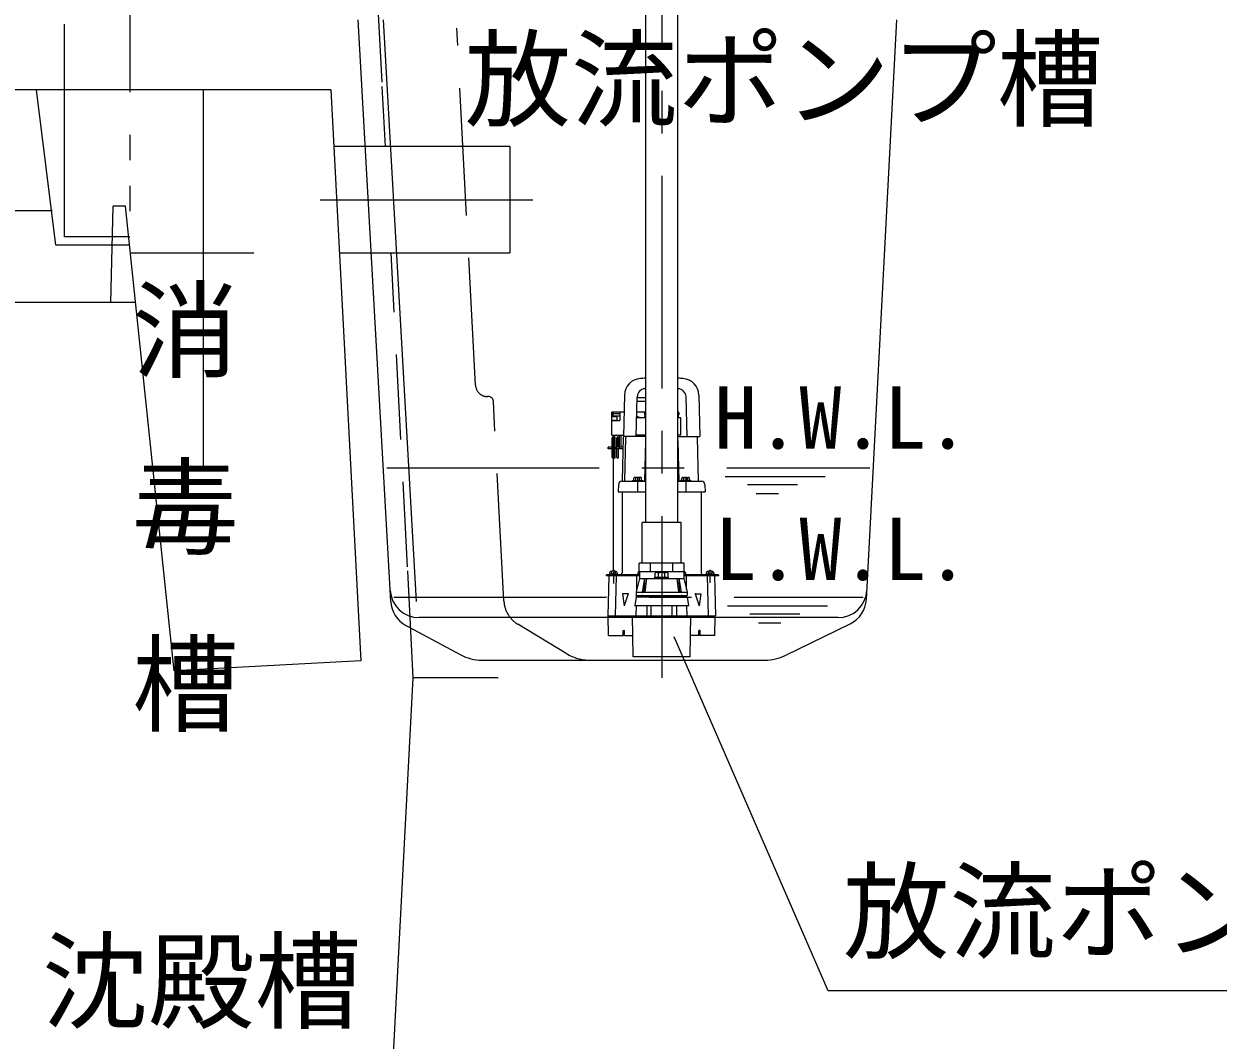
# Model space of a CAD drawing. Units: millimetres, scale not verified. Extents: x -14850 to 14850, y -10500 to 10500.
# Drawn here: x -7424 to -6019, y -5003 to -3808 of the extents above; entities that cross this region are included whole.
import ezdxf
from ezdxf.enums import TextEntityAlignment as Align

# ---------------------------------------------------------------- set-up
doc = ezdxf.new("R2010")
doc.units = ezdxf.units.MM
doc.header["$LTSCALE"] = 50
for name, pattern in [('CHAIN1', [8, 5, -1, 1, -1]), ('DASHED2', [3, 2, -1]), ('DASHED3', [4, 3, -1]), ('DOUBLE_CHAIN1', [8.8, 5, -1, 0.6, -0.6, 0.6, -1]), ('LONG_DASHED1', [7, 6, -1])]:
    doc.linetypes.add(name, pattern=pattern)
for name, color, linetype, lineweight in [('0-0_躯体', 3, 'Continuous', 25), ('0-3_製作', 5, 'Continuous', 25), ('0-5_機器', 3, 'Continuous', 25), ('0-6_寸法', 3, 'Continuous', 25)]:
    doc.layers.add(name, color=color, linetype=linetype, lineweight=lineweight)
doc.styles.add('ＭＳ ゴシック', font='')
doc.styles.get('ＭＳ ゴシック').set_extended_font_data('MS Gothic')

msp = doc.modelspace()

# ---------------------------------------------------------------- linework, layer by layer
at = {"layer": '0-0_躯体'}
for p, q in [((-7002.51, -3876.47), (-7007.1, -3788.91)), ((-7291.87, -3885.32), (-7502.81, -3885.32)), ((-7062.84, -3885.25), (-7408.83, -3885.25)), ((-7212.85, -3885.25), (-7212.85, -4328.32)), ((-7062.84, -3885.25), (-7027.64, -4557.01)), ((-10307.39, -4027.25), (-7390.41, -4027.25)), ((-7321.71, -4135.32), (-7318.75, -4022.32)), ((-7304.42, -4022.32), (-7318.75, -4022.32)), ((-7298.23, -4077.12), (-7153.42, -4077.12)), ((-7292.54, -4135.32), (-7489.71, -4135.32)), ((-6965.79, -4577.12), (-6972.38, -4451.28)), ((-6988.97, -5019.47), (-6965.79, -4577.12)), ((-6865.79, -4577.12), (-6965.79, -4577.12))]:
    msp.add_line(p, q, dxfattribs=at)
at = {"layer": '0-0_躯体', "linetype": 'DOUBLE_CHAIN1'}
msp.add_lwpolyline([(-7376.22, -4058.25), (-7376.22, -3638.25), (-7299.31, -3638.25), (-7299.31, -4058.25)], close=True, dxfattribs=at)
at = {"layer": '0-0_躯体'}
for points in [[(-7299.59, -4068.25), (-7386.36, -4068.25), (-7408.83, -3885.25)], [(-7027.64, -4557.01), (-7247.01, -4568.51), (-7304.42, -4022.32)]]:
    msp.add_lwpolyline(points, dxfattribs=at)
at = {"layer": '0-3_製作', "color": 3}
msp.add_lwpolyline([(-5813.72, -4945.23), (-6477.8, -4945.23), (-6659.01, -4528.57)], dxfattribs=at)
at = {"layer": '0-5_機器', "linetype": 'CHAIN1'}
for p, q in [((-6673.64, -3586.63), (-6673.64, -4576.94)), ((-7075.32, -4014.62), (-6785.46, -4014.62)), ((-6997.05, -4330.12), (-6428.72, -4330.12)), ((-6599.11, -4340.12), (-6481.52, -4340.12)), ((-6513.81, -4350.12), (-6572.61, -4350.12)), ((-6562.67, -4360.12), (-6536.17, -4360.12)), ((-6988.48, -4482.12), (-6436.69, -4482.12)), ((-6596.34, -4492.12), (-6478.76, -4492.12)), ((-6511.05, -4502.12), (-6569.84, -4502.12)), ((-6559.91, -4512.12), (-6533.41, -4512.12))]:
    msp.add_line(p, q, dxfattribs=at)
at = {"layer": '0-5_機器'}
for p, q in [((-6692.64, -3703.12), (-6692.64, -4394.12)), ((-6654.64, -4394.12), (-6654.64, -3703.12)), ((-6992.2, -4487.25), (-7030.75, -3803.12)), ((-6962.2, -4487.25), (-7000.75, -3803.12)), ((-6432.82, -4484.73), (-6397.1, -3803.12)), ((-6852.04, -3952.12), (-6999.55, -3952.12)), ((-6852.04, -3952.12), (-6852.04, -4077.12)), ((-6717.36, -4244.34), (-6718.64, -4293.12)), ((-6703.64, -4293.12), (-6702.42, -4246.59)), ((-6692.64, -4252.12), (-6702.57, -4252.12)), ((-6692.64, -4247.62), (-6702.45, -4247.62)), ((-6643.64, -4293.12), (-6644.86, -4246.59)), ((-6629.92, -4244.34), (-6628.64, -4293.12)), ((-6732.81, -4268.62), (-6732.81, -4274.12)), ((-6732.81, -4268.62), (-6722.92, -4268.62)), ((-6732.81, -4269.62), (-6726.05, -4269.62)), ((-6732.26, -4268.62), (-6732.26, -4264.62)), ((-6717.89, -4264.62), (-6732.26, -4264.62)), ((-6732.21, -4268.62), (-6732.21, -4264.62)), ((-6730.5, -4268.62), (-6730.5, -4264.62)), ((-6722.92, -4266.62), (-6730.5, -4266.62)), ((-6726.05, -4269.62), (-6725.05, -4268.62)), ((-6726.05, -4273.92), (-6726.05, -4269.62)), ((-6722.92, -4264.62), (-6722.92, -4274.12)), ((-6703.01, -4269.03), (-6698, -4271.12)), ((-6693.55, -4264.62), (-6702.89, -4264.62)), ((-6693.71, -4265.46), (-6693.83, -4267.62)), ((-6692.64, -4267.62), (-6693.83, -4267.62)), ((-6693.34, -4271.12), (-6693.34, -4269.62)), ((-6692.64, -4269.62), (-6693.34, -4269.62)), ((-6693.33, -4267.62), (-6693.33, -4269.62)), ((-6653.45, -4267.62), (-6654.64, -4267.62)), ((-6653.94, -4269.62), (-6654.64, -4269.62)), ((-6653.95, -4269.62), (-6653.95, -4267.62)), ((-6653.94, -4271.12), (-6653.94, -4269.62)), ((-6653.56, -4265.46), (-6653.45, -4267.62)), ((-6732.81, -4273.92), (-6726.05, -4273.92)), ((-6732.81, -4274.12), (-6722.92, -4274.12)), ((-6732.26, -4291.62), (-6732.26, -4274.12)), ((-6725.05, -4274.12), (-6726.05, -4273.92)), ((-6703.05, -4270.52), (-6701.62, -4271.12)), ((-6692.64, -4271.12), (-6701.62, -4271.12)), ((-6650.94, -4271.12), (-6654.64, -4271.12)), ((-6650.94, -4291.62), (-6650.94, -4271.12)), ((-6732.26, -4291.62), (-6718.6, -4291.62)), ((-6731.87, -4317.62), (-6731.87, -4294.62)), ((-6730.87, -4293.62), (-6730.51, -4293.62)), ((-6730.51, -4291.62), (-6730.51, -4451.52)), ((-6729.9, -4317.74), (-6729.9, -4294.62)), ((-6728.9, -4293.62), (-6728.15, -4293.62)), ((-6728.15, -4318.62), (-6728.15, -4293.62)), ((-6726.4, -4305.62), (-6726.4, -4294.62)), ((-6725.4, -4293.62), (-6724.65, -4293.62)), ((-6724.65, -4305.62), (-6724.65, -4293.62)), ((-6723.68, -4291.62), (-6723.68, -4305.62)), ((-6721.68, -4291.62), (-6721.68, -4305.62)), ((-6718.92, -4294.09), (-6720.26, -4345.33)), ((-6692.64, -4293.12), (-6718.64, -4293.12)), ((-6716.89, -4345.32), (-6715.97, -4294.1)), ((-6692.64, -4291.62), (-6703.6, -4291.62)), ((-6692.64, -4298.28), (-6693.87, -4345.33)), ((-6650.94, -4291.62), (-6654.64, -4291.62)), ((-6654.64, -4293.12), (-6628.64, -4293.12)), ((-6654.64, -4298.28), (-6653.41, -4345.33)), ((-6630.39, -4345.32), (-6631.3, -4294.1)), ((-6736.76, -4307.62), (-6736.76, -4305.62)), ((-6731.87, -4305.62), (-6736.76, -4305.62)), ((-6731.87, -4307.62), (-6736.76, -4307.62)), ((-6736.5, -4305.62), (-6736.5, -4307.62)), ((-6719.22, -4305.62), (-6726.93, -4305.62)), ((-6726.93, -4307.62), (-6726.93, -4305.62)), ((-6719.28, -4307.62), (-6726.93, -4307.62)), ((-6726.4, -4317.62), (-6726.4, -4307.62)), ((-6724.65, -4307.62), (-6724.65, -4318.62)), ((-6723.18, -4307.62), (-6723.18, -4305.62)), ((-6730.51, -4318.62), (-6730.87, -4318.62)), ((-6728.15, -4318.62), (-6729.03, -4318.62)), ((-6724.65, -4318.62), (-6725.4, -4318.62)), ((-6724.41, -4349.51), (-6724.64, -4358.12)), ((-6720.41, -4345.62), (-6692.64, -4345.62)), ((-6707.83, -4344.82), (-6707.83, -4345.62)), ((-6706.5, -4344.82), (-6706.5, -4341.94)), ((-6698.41, -4341.32), (-6705.34, -4341.32)), ((-6704.19, -4344.82), (-6704.19, -4341.94)), ((-6701.88, -4340.62), (-6701.88, -4358.75)), ((-6699.57, -4344.82), (-6699.57, -4341.94)), ((-6697.26, -4344.82), (-6697.26, -4341.94)), ((-6654.64, -4345.62), (-6626.86, -4345.62)), ((-6651.35, -4344.82), (-6651.35, -4345.62)), ((-6639.45, -4344.82), (-6651.35, -4344.82)), ((-6650.02, -4344.82), (-6650.02, -4341.94)), ((-6648.86, -4341.32), (-6641.94, -4341.32)), ((-6647.71, -4344.82), (-6647.71, -4341.94)), ((-6645.4, -4340.62), (-6645.4, -4358.75)), ((-6643.09, -4344.82), (-6643.09, -4341.94)), ((-6640.78, -4344.82), (-6640.78, -4341.94)), ((-6639.45, -4344.82), (-6639.45, -4345.62)), ((-6622.86, -4349.51), (-6622.64, -4358.12)), ((-6724.64, -4358.12), (-6692.64, -4358.12)), ((-6720.14, -4358.12), (-6720.14, -4453.62)), ((-6654.64, -4358.12), (-6622.64, -4358.12)), ((-6627.14, -4358.12), (-6627.14, -4453.62)), ((-6696.64, -4442.12), (-6696.64, -4394.12)), ((-6732.86, -4451.76), (-6732.16, -4454.36)), ((-6730.46, -4449.35), (-6730.46, -4465.89)), ((-6728.06, -4451.76), (-6728.75, -4454.36)), ((-6647.08, -4442.12), (-6700.2, -4442.12)), ((-6686.92, -4452.12), (-6686.92, -4442.12)), ((-6660.36, -4452.12), (-6660.36, -4442.12)), ((-6647.08, -4452.12), (-6647.08, -4442.12)), ((-6619.22, -4451.76), (-6618.52, -4454.36)), ((-6616.82, -4449.8), (-6616.82, -4465.3)), ((-6614.42, -4451.76), (-6615.12, -4454.36)), ((-6699.7, -4455.62), (-6738.68, -4455.62)), ((-6738.68, -4457.12), (-6738.68, -4455.62)), ((-6699.7, -4457.12), (-6738.68, -4457.12)), ((-6735.96, -4457.12), (-6736.96, -4504.12)), ((-6725.46, -4454.82), (-6735.46, -4454.82)), ((-6735.46, -4454.82), (-6735.46, -4455.62)), ((-6734.96, -4453.53), (-6734.96, -4454.82)), ((-6730.46, -4454.82), (-6732.16, -4454.36)), ((-6730.46, -4454.82), (-6728.75, -4454.36)), ((-6727.14, -4457.12), (-6728.14, -4504.12)), ((-6725.96, -4453.53), (-6725.96, -4454.82)), ((-6725.46, -4454.82), (-6725.46, -4455.62)), ((-6699.8, -4460.22), (-6703.54, -4475.89)), ((-6702.99, -4473.59), (-6702.66, -4457.12)), ((-6702.17, -4454.82), (-6702.17, -4455.62)), ((-6699.69, -4454.82), (-6702.17, -4454.82)), ((-6701.67, -4453.53), (-6701.67, -4454.82)), ((-6699.66, -4453.1), (-6699.78, -4460.01)), ((-6699.78, -4460.12), (-6647.5, -4460.12)), ((-6694.02, -4460.12), (-6696.58, -4475.99)), ((-6694.02, -4460.12), (-6694.27, -4474.14)), ((-6691.5, -4460.12), (-6693.55, -4475.99)), ((-6681.64, -4458.52), (-6665.64, -4458.52)), ((-6681.64, -4460.12), (-6681.64, -4458.52)), ((-6681.14, -4458.52), (-6681.14, -4454.02)), ((-6668.01, -4453.02), (-6679.27, -4453.02)), ((-6677.39, -4458.52), (-6677.39, -4454.02)), ((-6669.89, -4458.52), (-6669.89, -4454.02)), ((-6666.13, -4458.52), (-6666.13, -4454.02)), ((-6665.64, -4460.12), (-6665.64, -4458.52)), ((-6655.78, -4460.12), (-6653.73, -4475.99)), ((-6653.26, -4460.12), (-6650.69, -4475.99)), ((-6653.26, -4460.12), (-6653.01, -4474.14)), ((-6647.62, -4453.1), (-6647.5, -4460.01)), ((-6645.1, -4454.82), (-6647.59, -4454.82)), ((-6606.64, -4455.62), (-6647.58, -4455.62)), ((-6606.64, -4457.12), (-6647.58, -4457.12)), ((-6647.47, -4460.22), (-6643.74, -4475.89)), ((-6645.6, -4453.53), (-6645.6, -4454.82)), ((-6645.1, -4454.82), (-6645.1, -4455.62)), ((-6644.28, -4473.59), (-6644.62, -4457.12)), ((-6621.82, -4454.82), (-6621.82, -4455.62)), ((-6611.82, -4454.82), (-6621.82, -4454.82)), ((-6621.32, -4453.53), (-6621.32, -4454.82)), ((-6620.14, -4457.12), (-6619.14, -4504.12)), ((-6616.82, -4454.82), (-6618.52, -4454.36)), ((-6616.82, -4454.82), (-6615.12, -4454.36)), ((-6612.32, -4453.53), (-6612.32, -4454.82)), ((-6611.82, -4454.82), (-6611.82, -4455.62)), ((-6611.32, -4457.12), (-6610.32, -4504.12)), ((-6606.64, -4455.62), (-6606.64, -4457.12)), ((-6713.86, -4478.12), (-6719.56, -4478.12)), ((-6719.56, -4478.12), (-6717.83, -4492.12)), ((-6713.02, -4478.12), (-6717.83, -4492.12)), ((-6703.56, -4475.99), (-6643.72, -4475.99)), ((-6703.17, -4482.12), (-6703.13, -4480.12)), ((-6698.64, -4480.12), (-6698.64, -4482.12)), ((-6697.64, -4480.12), (-6697.64, -4480.62)), ((-6697.14, -4479.33), (-6697.14, -4482.33)), ((-6696.64, -4480.12), (-6650.64, -4480.12)), ((-6696.64, -4480.12), (-6696.64, -4480.62)), ((-6695.59, -4475.12), (-6693.44, -4475.12)), ((-6688.64, -4480.12), (-6688.64, -4482.12)), ((-6658.64, -4480.12), (-6658.64, -4482.12)), ((-6651.69, -4475.12), (-6653.84, -4475.12)), ((-6650.64, -4480.12), (-6650.64, -4480.62)), ((-6650.14, -4479.33), (-6650.14, -4482.33)), ((-6649.64, -4480.12), (-6643.64, -4480.12)), ((-6649.64, -4480.12), (-6649.64, -4480.62)), ((-6648.64, -4480.12), (-6648.64, -4482.12)), ((-6644.11, -4482.12), (-6644.15, -4480.12)), ((-6643.71, -4476.1), (-6643.64, -4480.12)), ((-6634.25, -4478.12), (-6629.44, -4492.12)), ((-6633.42, -4478.12), (-6627.71, -4478.12)), ((-6627.71, -4478.12), (-6629.44, -4492.12)), ((-6641.85, -4492.12), (-6705.42, -4492.12)), ((-6703.62, -4504.12), (-6703.37, -4492.12)), ((-6691.18, -4492.12), (-6691.27, -4504.12)), ((-6686.14, -4504.12), (-6686.14, -4492.12)), ((-6661.14, -4504.12), (-6661.14, -4492.12)), ((-6656.1, -4492.12), (-6656.01, -4504.12)), ((-6643.66, -4504.12), (-6643.91, -4492.12)), ((-6643.64, -4482.12), (-6641.89, -4491.88)), ((-6466.21, -4506.12), (-6959, -4506.12)), ((-6736.64, -4504.12), (-6610.32, -4504.12)), ((-6736.24, -4527.12), (-6736.64, -4504.12)), ((-6707.71, -4527.12), (-6708.11, -4504.12)), ((-6639.57, -4527.12), (-6639.17, -4504.12)), ((-6611.04, -4527.12), (-6610.64, -4504.12)), ((-6976.38, -4514.19), (-6910.53, -4549.66)), ((-6719.02, -4521.12), (-6717.43, -4521.12)), ((-6719.02, -4527.12), (-6719.02, -4521.12)), ((-6718.59, -4521.92), (-6718.59, -4521.12)), ((-6718.59, -4521.92), (-6717.43, -4521.92)), ((-6718.5, -4527.12), (-6718.5, -4521.92)), ((-6718.09, -4523.21), (-6718.09, -4521.92)), ((-6717.43, -4527.12), (-6717.43, -4521.12)), ((-6629.84, -4527.12), (-6629.84, -4521.12)), ((-6628.26, -4521.12), (-6629.84, -4521.12)), ((-6628.69, -4521.92), (-6629.84, -4521.92)), ((-6629.19, -4523.21), (-6629.19, -4521.92)), ((-6628.78, -4527.12), (-6628.78, -4521.92)), ((-6628.69, -4521.92), (-6628.69, -4521.12)), ((-6628.26, -4527.12), (-6628.26, -4521.12)), ((-6528.25, -4550.67), (-6451.9, -4513.52)), ((-6736.24, -4527.12), (-6718.5, -4527.12)), ((-6717.43, -4527.12), (-6707.55, -4527.12)), ((-6707.11, -4552.12), (-6707.55, -4527.12)), ((-6640.17, -4552.12), (-6639.73, -4527.12)), ((-6629.84, -4527.12), (-6639.73, -4527.12)), ((-6611.04, -4527.12), (-6628.78, -4527.12)), ((-6884.92, -4556.12), (-6551.88, -4556.12)), ((-6640.17, -4552.12), (-6707.11, -4552.12))]:
    msp.add_line(p, q, dxfattribs=at)
at = {"layer": '0-5_機器', "linetype": 'DASHED3'}
for p, q in [((-6892.59, -4232.85), (-6914.6, -3812.8)), ((-6859.27, -4486.52), (-6871.57, -4251.8)), ((-6785.82, -4548.33), (-6842.9, -4513.83))]:
    msp.add_line(p, q, dxfattribs=at)
at = {"layer": '0-5_機器', "linetype": 'LONG_DASHED1'}
msp.add_line((-6877.56, -4246.12), (-6878.61, -4246.12), dxfattribs=at)
at = {"layer": '0-5_機器'}
for points in [[(-6707.83, -4344.82), (-6695.93, -4344.82), (-6695.93, -4345.62)], [(-6650.64, -4442.12), (-6650.64, -4394.12), (-6696.64, -4394.12)], [(-6647.08, -4452.12), (-6700.2, -4452.12), (-6700.2, -4442.12)], [(-6703.57, -4476.1), (-6703.64, -4480.12), (-6697.64, -4480.12)], [(-6643.64, -4482.12), (-6703.64, -4482.12), (-6705.39, -4491.88)]]:
    msp.add_lwpolyline(points, dxfattribs=at)
for centre, radius, start, end in [((-6697.37, -4244.86), 20, 93.58022, 178.5), ((-6673.64, -4624.12), 400, 92.72256, 93.58022), ((-6673.64, -4624.12), 400, 86.41977, 87.27742), ((-6649.91, -4244.86), 20, 1.5, 86.41977), ((-6692.42, -4246.85), 10, 94.4892, 178.5), ((-6673.64, -4486.12), 250, 94.35867, 94.4892), ((-6654.85, -4246.85), 10, 1.5, 88.76869), ((-6690.72, -4265.62), 3, 129.80734, 177), ((-6656.56, -4265.62), 3, 3, 50.19276), ((-6730.87, -4294.62), 1, 90, 180), ((-6728.9, -4294.62), 1, 90, 180), ((-6725.4, -4294.62), 1, 90, 180), ((-6717.92, -4294.12), 1, 90, 178.49998), ((-6714.97, -4294.12), 1, 90, 178.97594), ((-6632.3, -4294.12), 1, 1.02405, 90), ((-6629.94, -4292.82), 0.3, 180, 270), ((-6730.87, -4317.62), 1, 180, 270), ((-6729.03, -4317.74), 0.875, 180, 270), ((-6725.4, -4317.62), 1, 180, 270), ((-6720.41, -4349.62), 4, 90, 178.5), ((-6720.56, -4345.32), 0.3, 271.99644, 358.5), ((-6717.19, -4345.32), 0.3, 270, 358.97594), ((-6705.34, -4342.7), 1.39, 33.62659, 146.37338), ((-6701.88, -4345.94), 4.62, 59.99991, 120.00006), ((-6698.41, -4342.7), 1.39, 33.62659, 146.37338), ((-6694.17, -4345.32), 0.3, 270, 358.5), ((-6653.11, -4345.32), 0.3, 181.49997, 270), ((-6648.86, -4342.7), 1.39, 33.6266, 146.3734), ((-6645.4, -4345.94), 4.62, 59.99992, 120.00008), ((-6641.94, -4342.7), 1.39, 33.6266, 146.3734), ((-6630.09, -4345.32), 0.3, 181.02405, 270), ((-6626.71, -4345.32), 0.3, 181.49997, 268.00354), ((-6626.86, -4349.62), 4, 1.5, 89.99998), ((-6733.36, -4453.53), 1.6, 106.19127, 179.99994), ((-6730.46, -4463.52), 12, 73.80858, 106.19127), ((-6727.56, -4453.53), 1.6, 0, 73.80858), ((-6700.07, -4453.53), 1.6, 106.19127, 179.99994), ((-6698.66, -4453.12), 1, 90, 179), ((-6648.62, -4453.12), 1, 0.99998, 90), ((-6647.2, -4453.53), 1.6, 0, 73.80858), ((-6619.72, -4453.53), 1.6, 106.19127, 179.99994), ((-6616.82, -4463.52), 12, 73.80858, 106.19127), ((-6613.92, -4453.53), 1.6, 0, 73.80858), ((-6722.14, -4453.62), 2, 270, 0), ((-6700.78, -4459.99), 1, 346.57718, 359), ((-6679.27, -4455.27), 2.25, 33.62593, 146.37404), ((-6673.64, -4460.52), 7.51, 59.99991, 120.00006), ((-6668.01, -4455.27), 2.25, 33.62593, 146.37404), ((-6646.5, -4459.99), 1, 180.99998, 193.42281), ((-6625.14, -4453.62), 2, 180, 270), ((-6959, -4472.12), 34, 183.22514, 270), ((-6713.86, -4477.12), 1, 270, 349.52032), ((-6702.57, -4476.12), 1, 166.57718, 179), ((-6697.14, -4480.62), 0.5, 180, 0), ((-6695.59, -4476.12), 1, 166.57718, 172.74577), ((-6695.59, -4476.12), 1, 90, 168.63907), ((-6695.27, -4474.12), 1, 270, 359), ((-6652.01, -4474.12), 1, 180.99998, 270), ((-6651.69, -4476.12), 1, 11.36092, 90), ((-6651.69, -4476.12), 1, 7.25421, 13.42281), ((-6650.14, -4480.62), 0.5, 180, 0), ((-6644.71, -4476.12), 1, 0.99998, 13.42281), ((-6633.42, -4477.12), 1, 190.47964, 270), ((-6466.21, -4472.12), 34, 270, 357), ((-6958.25, -4485.33), 34, 183.22514, 241.69038), ((-6466.77, -4482.95), 34, 295.9467, 356.99998), ((-6716.49, -4523.21), 1.6, 179.99992, 233.86702), ((-6630.79, -4523.21), 1.6, 306.13297, 0.00006), ((-6884.92, -4502.12), 54, 241.69038, 270), ((-6551.88, -4502.12), 54, 270, 295.9467)]:
    msp.add_arc(centre, radius, start, end, dxfattribs=at)
at = {"layer": '0-5_機器', "linetype": 'DASHED3'}
for centre, radius, start, end in [((-6878.61, -4232.12), 14, 182.99998, 270), ((-6877.56, -4252.12), 6, 3, 90), ((-6825.31, -4484.74), 34, 182.99998, 238.85229)]:
    msp.add_arc(centre, radius, start, end, dxfattribs=at)
at = {"layer": '0-5_機器', "linetype": 'LONG_DASHED1'}
msp.add_arc((-6757.89, -4502.12), 54, 238.85229, 270, dxfattribs=at)
at = {"layer": '0-6_寸法', "linetype": 'DASHED2'}
for p, q in [((-6998.54, -3952.12), (-7002.25, -3881.47)), ((-6972.65, -4446.29), (-6991.99, -4077.12))]:
    msp.add_line(p, q, dxfattribs=at)
at = {"layer": '0-6_寸法'}
for p, q in [((-6852.04, -3952.12), (-7059.34, -3952.12)), ((-7052.79, -4077.12), (-6852.04, -4077.12))]:
    msp.add_line(p, q, dxfattribs=at)

# ---------------------------------------------------------------- texts
at = {"layer": '0-0_躯体', "color": 4, "style": 'ＭＳ ゴシック'}
for s, p in [('消', (-7296.53, -4241.9)), ('毒', (-7296.53, -4449.9)), ('槽', (-7296.53, -4657.9)), ('沈殿槽', (-7402.86, -5007.19))]:
    msp.add_text(s, height=91.79, dxfattribs=at).set_placement(p, align=Align.BOTTOM_LEFT)
at = {"layer": '0-5_機器', "color": 4, "style": 'ＭＳ ゴシック'}
for s, p in [('H.W.L.', (-6611.53, -4329.32)), ('L.W.L.', (-6611.53, -4483.93))]:
    msp.add_text(s, height=73.31, dxfattribs=at).set_placement(p, align=Align.BOTTOM_LEFT)
at = {"layer": '0-6_寸法', "color": 4, "style": 'ＭＳ ゴシック'}
for s, p in [('\u3000放流ポンプ槽', (-7030.62, -3946.4)), ('\u3000放流ポンプ', (-6585.58, -4925.18))]:
    msp.add_text(s, height=91.79, dxfattribs=at).set_placement(p, align=Align.BOTTOM_LEFT)

doc.saveas('drawing.dxf')
